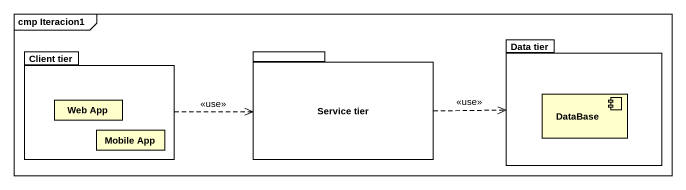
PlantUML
@startuml
mainframe cmp Iteracion1
allowmixing
hide circle
hide empty members
package "Client tier" as Client_tier {
  class "Web App" as Web_App
  class "Mobile App" as Mobile_App
}
package "Service tier" as Service_tier {
}
package "Data tier" as Data_tier {
  component "DataBase" as DataBase_
}
Client_tier .right.> Service_tier : <<use>>
Service_tier .right.> Data_tier : <<use>>
@enduml
